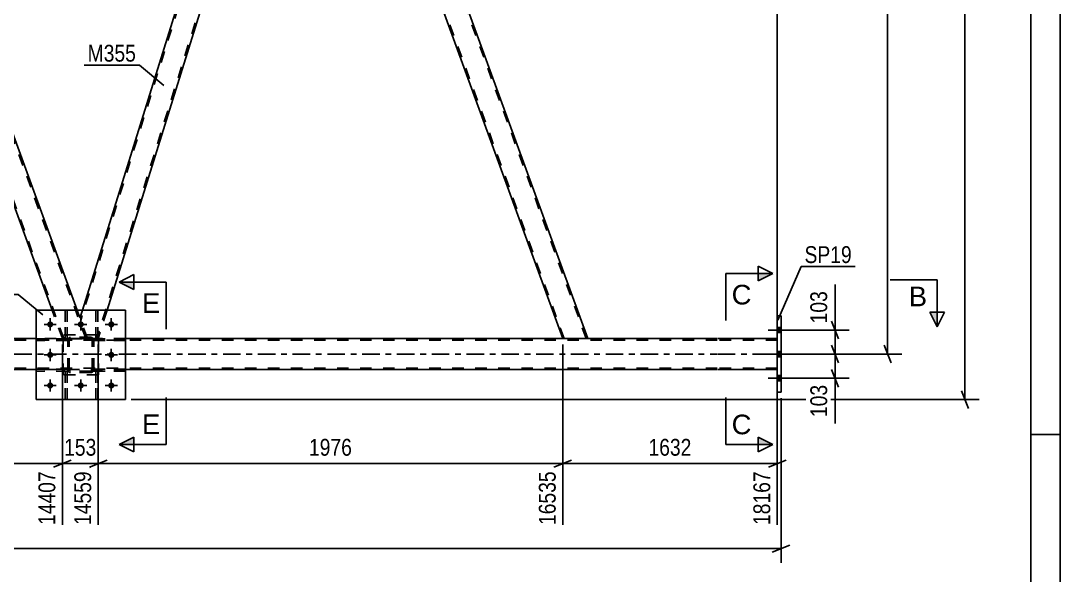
# Model space of a CAD drawing. Header units: millimetres. Extents: x 0 to 841, y 0 to 594.
# Drawn here: x 664.2 to 841, y 274 to 368.4 of the extents above; entities that cross this region are included whole.
import ezdxf

# ---------------------------------------------------------------- set-up
doc = ezdxf.new("R2010")
doc.units = ezdxf.units.MM
doc.linetypes.add('DXK_LINE_DOT2', pattern=[3.9198, 1.9599, -1.9599])
doc.linetypes.add('DXK_LINE_DOT3', pattern=[5.9187, 2.979, -0.9799, 0.9799, -0.9799])
doc.styles.add('Arial', font='ARIAL.TTF', dxfattribs={"height": 0.2})
doc.styles.add('Arial Narrow', font='ARIALN.TTF', dxfattribs={"height": 0.2})

# ---------------------------------------------------------------- blocks, each defined once
blk = doc.blocks.new('Unknown-103609051-1133')
at = {"color": 5, "linetype": 'Continuous'}
for p, q in [((841, 0), (841, 594)), ((836, 5), (836, 589)), ((841, 298), (836, 298))]:
    blk.add_line(p, q, dxfattribs=at)
blk = doc.blocks.new('Part-103609051-3914 - 3646')
at = {"color": 7, "linetype": 'DXK_LINE_DOT2'}
for p, q in [((672.16, 314.05), (672.2, 314.23)), ((672.2, 314.23), (672.16, 314.05)), ((672.16, 309.01), (672.16, 314.05)), ((672.4, 314.05), (672.42, 314.14)), ((672.4, 309.01), (672.4, 314.05)), ((672.42, 314.14), (672.47, 314.22)), ((672.46, 314.49), (672.64, 314.53)), ((672.64, 314.53), (672.46, 314.49)), ((672.47, 314.22), (672.55, 314.27)), ((672.55, 314.27), (672.64, 314.29)), ((676.08, 314.53), (672.64, 314.53)), ((672.64, 314.29), (676.08, 314.29)), ((676.08, 314.53), (676.27, 314.49)), ((676.27, 314.49), (676.08, 314.53)), ((676.08, 314.29), (676.17, 314.27)), ((676.17, 314.27), (676.25, 314.22)), ((676.25, 314.22), (676.3, 314.14)), ((676.3, 314.14), (676.32, 314.05)), ((676.32, 309.01), (676.32, 314.05)), ((676.52, 314.23), (676.56, 314.05)), ((676.56, 314.05), (676.52, 314.23)), ((676.56, 309.01), (676.56, 314.05)), ((672.2, 308.82), (672.16, 309.01)), ((672.16, 309.01), (672.2, 308.82)), ((672.42, 308.92), (672.4, 309.01)), ((672.47, 308.84), (672.42, 308.92)), ((672.64, 308.53), (672.46, 308.56)), ((672.46, 308.56), (672.64, 308.53)), ((672.55, 308.79), (672.47, 308.84)), ((672.64, 308.77), (672.55, 308.79)), ((676.08, 308.77), (672.64, 308.77)), ((676.08, 308.53), (672.64, 308.53)), ((676.17, 308.79), (676.08, 308.77)), ((676.27, 308.56), (676.08, 308.53)), ((676.08, 308.53), (676.27, 308.56)), ((676.25, 308.84), (676.17, 308.79)), ((676.3, 308.92), (676.25, 308.84)), ((676.32, 309.01), (676.3, 308.92)), ((676.56, 309.01), (676.52, 308.82)), ((676.52, 308.82), (676.56, 309.01))]:
    blk.add_line(p, q, dxfattribs=at)
at = {"color": 7, "linetype": 'DXK_LINE_DOT3'}
blk.add_line((674.36, 311.53), (674.36, 311.53), dxfattribs=at)
at = {"color": 7, "linetype": 'DXK_LINE_DOT2'}
for centre, start, end in [((672.64, 314.05), 112.4999, 157.4999), ((672.64, 314.05), 112.4999, 157.4999), ((676.08, 314.05), 22.4999, 67.4999), ((676.08, 314.05), 22.4999, 67.4999), ((672.64, 309.01), 202.4999, 247.4999), ((672.64, 309.01), 202.4999, 247.4999), ((676.08, 309.01), 292.4999, 337.4999), ((676.08, 309.01), 292.4999, 337.4999)]:
    blk.add_arc(centre, 0.48, start, end, dxfattribs=at)
blk = doc.blocks.new('Part-103609051-3870 - 3646')
at = {"color": 7, "linetype": 'DXK_LINE_DOT2'}
for p, q in [((716.96, 434.25), (712.7, 434.25)), ((713.78, 431.28), (712.7, 434.25)), ((756.61, 314.31), (712.96, 434.25)), ((760.36, 314.31), (716.7, 434.25)), ((717.1, 433.85), (716.96, 434.25)), ((760.61, 314.31), (756.36, 314.31))]:
    blk.add_line(p, q, dxfattribs=at)
at = {"color": 2, "linetype": 'Continuous'}
for p, q in [((760.61, 314.31), (717.1, 433.85)), ((756.36, 314.31), (713.78, 431.28))]:
    blk.add_line(p, q, dxfattribs=at)
blk = doc.blocks.new('Part-103609051-3940 - 3646')
at = {"color": 7, "linetype": 'DXK_LINE_DOT2'}
for p, q in [((672.16, 314.29), (666.76, 314.29)), ((666.76, 314.29), (666.76, 313.97)), ((672.16, 313.97), (666.76, 313.97)), ((671.56, 313.97), (671.56, 314.29)), ((672.16, 313.97), (672.16, 314.29))]:
    blk.add_line(p, q, dxfattribs=at)
blk = doc.blocks.new('Part-103609051-3946 - 3646')
at = {"color": 7, "linetype": 'DXK_LINE_DOT2'}
for p, q in [((666.76, 319.13), (681.96, 319.13)), ((666.76, 319.13), (666.76, 303.93)), ((681.96, 319.13), (681.96, 303.93)), ((666.76, 303.93), (681.96, 303.93))]:
    blk.add_line(p, q, dxfattribs=at)
blk = doc.blocks.new('Part-103609051-3880 - 3646')
at = {"color": 7, "linetype": 'DXK_LINE_DOT2'}
for p, q in [((710.77, 434.25), (674.35, 317.41)), ((711.03, 434.25), (710.52, 434.25)), ((712.7, 434.25), (711.11, 434.25)), ((712.85, 433.85), (712.7, 434.25)), ((713.65, 431.65), (677.08, 314.31)), ((674.64, 319.13), (674.22, 317.78)), ((678.83, 319.13), (677.33, 314.31)), ((675.48, 314.31), (674.22, 317.78)), ((677.33, 314.31), (675.48, 314.31))]:
    blk.add_line(p, q, dxfattribs=at)
at = {"color": 2, "linetype": 'Continuous'}
for p, q in [((710.52, 434.25), (674.64, 319.13)), ((711.11, 434.25), (711.03, 434.25)), ((712.85, 433.85), (713.78, 431.28)), ((713.78, 431.28), (678.83, 319.13))]:
    blk.add_line(p, q, dxfattribs=at)
blk = doc.blocks.new('Part-103609051-3881 - 3646')
at = {"color": 7, "linetype": 'DXK_LINE_DOT2'}
for p, q in [((681.96, 309.09), (676.56, 309.09)), ((676.56, 309.09), (676.56, 308.77)), ((676.56, 308.77), (681.96, 308.77)), ((677.16, 308.77), (677.16, 309.09)), ((681.96, 308.77), (681.96, 309.09))]:
    blk.add_line(p, q, dxfattribs=at)
blk = doc.blocks.new('Part-103609051-3907 - 3646')
at = {"color": 2, "linetype": 'Continuous'}
for p, q in [((681.96, 319.13), (666.76, 319.13)), ((666.76, 303.93), (666.76, 319.13)), ((681.96, 303.93), (681.96, 319.13)), ((681.96, 303.93), (666.76, 303.93))]:
    blk.add_line(p, q, dxfattribs=at)
blk = doc.blocks.new('Part-103609051-3908 - 3646')
at = {"color": 7, "linetype": 'DXK_LINE_DOT2'}
for p, q in [((676.56, 313.97), (676.56, 314.29)), ((676.56, 314.29), (681.96, 314.29)), ((681.96, 313.97), (676.56, 313.97)), ((677.16, 313.97), (677.16, 314.29)), ((681.96, 314.29), (681.96, 313.97))]:
    blk.add_line(p, q, dxfattribs=at)
blk = doc.blocks.new('Bolt-103609051-3909 - 3646')
at = {"linetype": 'Continuous'}
for points in [[(792.86, 316.21), (792.86, 315.33), (793.5, 315.33), (793.5, 316.21)], [(792.86, 316.21), (792.86, 315.33), (793.5, 315.33), (793.5, 316.21)], [(792.86, 316.21), (792.86, 315.33), (793.5, 315.33), (793.5, 316.21)], [(792.86, 312.11), (792.86, 311.23), (793.5, 311.23), (793.5, 312.11)], [(792.86, 312.11), (792.86, 311.23), (793.5, 311.23), (793.5, 312.11)], [(792.86, 308.01), (792.86, 307.13), (793.5, 307.13), (793.5, 308.01)], [(792.86, 308.01), (792.86, 307.13), (793.5, 307.13), (793.5, 308.01)], [(792.86, 308.01), (792.86, 307.13), (793.5, 307.13), (793.5, 308.01)]]:
    blk.add_hatch(color=1, dxfattribs=at).paths.add_polyline_path(points)
at = {"color": 1, "linetype": 'Continuous'}
for p, q in [((794.66, 315.77), (791.34, 315.77)), ((794.66, 315.77), (791.34, 315.77)), ((794.66, 315.77), (791.34, 315.77)), ((793.5, 316.21), (792.86, 316.21)), ((793.5, 316.21), (792.86, 316.21)), ((793.5, 316.21), (792.86, 316.21)), ((793.5, 315.33), (792.86, 315.33)), ((793.5, 315.33), (792.86, 315.33)), ((793.5, 315.33), (792.86, 315.33)), ((794.66, 311.67), (791.34, 311.67)), ((794.66, 311.67), (791.34, 311.67)), ((793.5, 312.11), (792.86, 312.11)), ((793.5, 312.11), (792.86, 312.11)), ((793.5, 311.23), (792.86, 311.23)), ((793.5, 311.23), (792.86, 311.23)), ((793.5, 308.01), (792.86, 308.01)), ((793.5, 308.01), (792.86, 308.01)), ((793.5, 308.01), (792.86, 308.01)), ((794.66, 307.57), (791.34, 307.57)), ((794.66, 307.57), (791.34, 307.57)), ((794.66, 307.57), (791.34, 307.57)), ((793.5, 307.13), (792.86, 307.13)), ((793.5, 307.13), (792.86, 307.13)), ((793.5, 307.13), (792.86, 307.13))]:
    blk.add_line(p, q, dxfattribs=at)
blk = doc.blocks.new('Part-103609051-3915 - 3646')
at = {"color": 7, "linetype": 'DXK_LINE_DOT2'}
for p, q in [((677.36, 314.93), (671.36, 314.93)), ((671.36, 308.13), (671.36, 314.93)), ((677.36, 308.13), (677.36, 314.93)), ((677.36, 308.13), (671.36, 308.13))]:
    blk.add_line(p, q, dxfattribs=at)
blk = doc.blocks.new('Part-103609051-3916 - 3646')
at = {"color": 7, "linetype": 'DXK_LINE_DOT2'}
for p, q in [((677.36, 314.93), (671.36, 314.93)), ((671.36, 308.13), (671.36, 314.93)), ((677.36, 308.13), (677.36, 314.93)), ((677.36, 308.13), (671.36, 308.13))]:
    blk.add_line(p, q, dxfattribs=at)
blk = doc.blocks.new('Bolt-103609051-4107 - 3646')
at = {"linetype": 'Continuous'}
for points in [[(669.68, 316.73, -1), (668.64, 316.73, -1)], [(674.88, 316.73, -1), (673.84, 316.73, -1)], [(680.08, 316.73, -1), (679.04, 316.73, -1)], [(669.68, 311.53, -1), (668.64, 311.53, -1)], [(680.08, 311.53, -1), (679.04, 311.53, -1)], [(669.68, 306.33, -1), (668.64, 306.33, -1)], [(674.88, 306.33, -1), (673.84, 306.33, -1)], [(680.08, 306.33, -1), (679.04, 306.33, -1)]]:
    blk.add_hatch(color=1, dxfattribs=at).paths.add_polyline_path(points)
at = {"color": 1, "linetype": 'Continuous'}
for p, q in [((670.2, 316.73), (668.12, 316.73)), ((669.16, 317.77), (669.16, 315.69)), ((675.4, 316.73), (673.32, 316.73)), ((674.36, 317.77), (674.36, 315.69)), ((680.6, 316.73), (678.52, 316.73)), ((679.56, 317.77), (679.56, 315.69)), ((670.2, 311.53), (668.12, 311.53)), ((669.16, 312.57), (669.16, 310.49)), ((680.6, 311.53), (678.52, 311.53)), ((679.56, 312.57), (679.56, 310.49)), ((670.2, 306.33), (668.12, 306.33)), ((669.16, 307.37), (669.16, 305.29)), ((675.4, 306.33), (673.32, 306.33)), ((674.36, 307.37), (674.36, 305.29)), ((680.6, 306.33), (678.52, 306.33)), ((679.56, 307.37), (679.56, 305.29))]:
    blk.add_line(p, q, dxfattribs=at)
blk = doc.blocks.new('Part-103609051-3922 - 3646')
at = {"color": 2, "linetype": 'Continuous'}
for p, q in [((793.5, 318.17), (792.86, 318.17)), ((792.86, 318.17), (792.86, 305.17)), ((793.5, 305.17), (793.5, 318.17)), ((793.5, 305.17), (792.86, 305.17))]:
    blk.add_line(p, q, dxfattribs=at)
blk = doc.blocks.new('Part-103609051-3923 - 3646')
at = {"color": 7, "linetype": 'DXK_LINE_DOT2'}
for p, q in [((672.16, 314.29), (666.76, 314.29)), ((666.76, 313.97), (666.76, 314.29)), ((672.16, 313.97), (666.76, 313.97)), ((671.56, 313.97), (671.56, 314.29)), ((672.16, 314.29), (672.16, 313.97))]:
    blk.add_line(p, q, dxfattribs=at)
blk = doc.blocks.new('Part-103609051-3924 - 3646')
at = {"color": 7, "linetype": 'DXK_LINE_DOT2'}
for p, q in [((672.16, 309.09), (666.76, 309.09)), ((666.76, 308.77), (666.76, 309.09)), ((672.16, 308.77), (666.76, 308.77)), ((671.56, 308.77), (671.56, 309.09)), ((672.16, 309.09), (672.16, 308.77))]:
    blk.add_line(p, q, dxfattribs=at)
blk = doc.blocks.new('Part-103609051-3927 - 3646')
at = {"color": 2, "linetype": 'Continuous'}
blk.add_line((677.24, 319.13), (676.92, 319.13), dxfattribs=at)
at = {"color": 7, "linetype": 'DXK_LINE_DOT2'}
for p, q in [((676.92, 319.13), (676.92, 314.28)), ((677.24, 314.28), (677.24, 319.13)), ((676.92, 314.88), (677.24, 314.88)), ((676.92, 314.28), (677.24, 314.28))]:
    blk.add_line(p, q, dxfattribs=at)
blk = doc.blocks.new('Part-103609051-3930 - 3646')
at = {"color": 2, "linetype": 'Continuous'}
blk.add_line((672.04, 319.13), (671.72, 319.13), dxfattribs=at)
at = {"color": 7, "linetype": 'DXK_LINE_DOT2'}
for p, q in [((671.72, 319.13), (671.72, 314.28)), ((672.04, 314.28), (672.04, 319.13)), ((671.72, 314.88), (672.04, 314.88)), ((671.72, 314.28), (672.04, 314.28))]:
    blk.add_line(p, q, dxfattribs=at)
blk = doc.blocks.new('Part-103609051-3933 - 3646')
at = {"color": 7, "linetype": 'DXK_LINE_DOT2'}
for p, q in [((677.24, 308.76), (676.92, 308.76)), ((676.92, 308.76), (676.92, 303.93)), ((676.92, 308.16), (677.24, 308.16)), ((677.24, 303.93), (677.24, 308.76)), ((676.92, 303.93), (677.24, 303.93))]:
    blk.add_line(p, q, dxfattribs=at)
blk = doc.blocks.new('Part-103609051-3934 - 3646')
at = {"color": 7, "linetype": 'DXK_LINE_DOT2'}
for p, q in [((681.96, 314.29), (676.56, 314.29)), ((676.56, 314.29), (676.56, 313.97)), ((676.56, 313.97), (681.96, 313.97)), ((677.16, 313.97), (677.16, 314.29)), ((681.96, 313.97), (681.96, 314.29))]:
    blk.add_line(p, q, dxfattribs=at)
blk = doc.blocks.new('Part-103609051-3939 - 3646')
at = {"color": 7, "linetype": 'DXK_LINE_DOT2'}
for p, q in [((627.61, 434.25), (627.57, 434.25)), ((627.57, 434.25), (628.08, 434.25)), ((628.65, 431.28), (627.57, 434.25)), ((671.48, 314.31), (627.83, 434.25)), ((631.83, 434.25), (631.32, 434.25)), ((631.32, 434.25), (631.57, 434.25)), ((675.23, 314.31), (631.57, 434.25)), ((671.23, 314.31), (669.47, 319.13)), ((675.48, 314.31), (673.73, 319.13)), ((675.48, 314.31), (671.23, 314.31))]:
    blk.add_line(p, q, dxfattribs=at)
at = {"color": 2, "linetype": 'Continuous'}
for p, q in [((631.32, 434.25), (628.08, 434.25)), ((673.73, 319.13), (631.83, 434.25)), ((669.47, 319.13), (628.65, 431.28))]:
    blk.add_line(p, q, dxfattribs=at)
blk = doc.blocks.new('Part-103609051-3945 - 3646')
at = {"color": 7, "linetype": 'DXK_LINE_DOT2'}
for p, q in [((676.56, 308.77), (676.56, 309.09)), ((676.56, 309.09), (681.96, 309.09)), ((681.96, 308.77), (676.56, 308.77)), ((677.16, 308.77), (677.16, 309.09)), ((681.96, 309.09), (681.96, 308.77))]:
    blk.add_line(p, q, dxfattribs=at)
blk = doc.blocks.new('Part-103609051-3954 - 3646')
at = {"color": 7, "linetype": 'DXK_LINE_DOT2'}
for p, q in [((671.72, 303.93), (671.72, 308.76)), ((671.72, 308.76), (672.04, 308.76)), ((671.72, 308.16), (672.04, 308.16)), ((672.04, 308.76), (672.04, 303.93)), ((672.04, 303.93), (671.72, 303.93))]:
    blk.add_line(p, q, dxfattribs=at)
blk = doc.blocks.new('Part-103609051-3957 - 3646')
at = {"color": 7, "linetype": 'DXK_LINE_DOT2'}
for p, q in [((676.92, 303.93), (676.92, 308.76)), ((676.92, 308.76), (677.24, 308.76)), ((676.92, 308.16), (677.24, 308.16)), ((677.24, 308.76), (677.24, 303.93)), ((677.24, 303.93), (676.92, 303.93))]:
    blk.add_line(p, q, dxfattribs=at)
blk = doc.blocks.new('Part-103609051-3960 - 3646')
at = {"color": 7, "linetype": 'DXK_LINE_DOT2'}
for p, q in [((671.72, 314.28), (671.72, 319.13)), ((671.72, 319.13), (672.04, 319.13)), ((672.04, 319.13), (672.04, 314.28)), ((671.72, 314.88), (672.04, 314.88)), ((672.04, 314.28), (671.72, 314.28))]:
    blk.add_line(p, q, dxfattribs=at)
blk = doc.blocks.new('Part-103609051-3963 - 3646')
at = {"color": 7, "linetype": 'DXK_LINE_DOT2'}
for p, q in [((676.92, 314.28), (676.92, 319.13)), ((676.92, 319.13), (677.24, 319.13)), ((677.24, 319.13), (677.24, 314.28)), ((676.92, 314.88), (677.24, 314.88)), ((677.24, 314.28), (676.92, 314.28))]:
    blk.add_line(p, q, dxfattribs=at)
blk = doc.blocks.new('Part-103609051-4006 - 3646')
at = {"color": 7, "linetype": 'DXK_LINE_DOT2'}
for p, q in [((782.64, 314.07), (106.7, 314.07)), ((681.96, 314.31), (666.76, 314.31)), ((792.86, 314.07), (782.74, 314.07)), ((792.86, 314.31), (792.86, 309.03)), ((782.64, 309.27), (106.7, 309.27)), ((681.96, 309.03), (666.76, 309.03)), ((792.86, 309.27), (782.74, 309.27))]:
    blk.add_line(p, q, dxfattribs=at)
at = {"color": 2, "linetype": 'Continuous'}
for p, q in [((666.76, 314.31), (511.69, 314.31)), ((782.64, 314.31), (681.96, 314.31)), ((792.86, 314.31), (782.74, 314.31)), ((666.76, 309.03), (511.69, 309.03)), ((782.64, 309.03), (681.96, 309.03)), ((792.86, 309.03), (782.74, 309.03))]:
    blk.add_line(p, q, dxfattribs=at)
at = {"color": 7, "linetype": 'DXK_LINE_DOT3'}
for p, q in [((106.7, 311.67), (782.64, 311.67)), ((782.74, 311.67), (792.86, 311.67))]:
    blk.add_line(p, q, dxfattribs=at)
blk = doc.blocks.new('Part-103609051-4016 - 3646')
at = {"color": 7, "linetype": 'DXK_LINE_DOT2'}
for p, q in [((672.16, 314.05), (672.2, 314.23)), ((672.2, 314.23), (672.16, 314.05)), ((672.16, 309.01), (672.16, 314.05)), ((672.4, 314.05), (672.42, 314.14)), ((672.4, 309.01), (672.4, 314.05)), ((672.42, 314.14), (672.47, 314.22)), ((672.46, 314.49), (672.64, 314.53)), ((672.64, 314.53), (672.46, 314.49)), ((672.47, 314.22), (672.55, 314.27)), ((672.55, 314.27), (672.64, 314.29)), ((676.08, 314.53), (672.64, 314.53)), ((672.64, 314.29), (676.08, 314.29)), ((676.08, 314.53), (676.27, 314.49)), ((676.27, 314.49), (676.08, 314.53)), ((676.08, 314.29), (676.17, 314.27)), ((676.17, 314.27), (676.25, 314.22)), ((676.25, 314.22), (676.3, 314.14)), ((676.3, 314.14), (676.32, 314.05)), ((676.32, 309.01), (676.32, 314.05)), ((676.52, 314.23), (676.56, 314.05)), ((676.56, 314.05), (676.52, 314.23)), ((676.56, 309.01), (676.56, 314.05)), ((672.2, 308.82), (672.16, 309.01)), ((672.16, 309.01), (672.2, 308.82)), ((672.42, 308.92), (672.4, 309.01)), ((672.47, 308.84), (672.42, 308.92)), ((672.64, 308.53), (672.46, 308.56)), ((672.46, 308.56), (672.64, 308.53)), ((672.55, 308.79), (672.47, 308.84)), ((672.64, 308.77), (672.55, 308.79)), ((676.08, 308.77), (672.64, 308.77)), ((676.08, 308.53), (672.64, 308.53)), ((676.17, 308.79), (676.08, 308.77)), ((676.27, 308.56), (676.08, 308.53)), ((676.08, 308.53), (676.27, 308.56)), ((676.25, 308.84), (676.17, 308.79)), ((676.3, 308.92), (676.25, 308.84)), ((676.32, 309.01), (676.3, 308.92)), ((676.56, 309.01), (676.52, 308.82)), ((676.52, 308.82), (676.56, 309.01))]:
    blk.add_line(p, q, dxfattribs=at)
at = {"color": 7, "linetype": 'DXK_LINE_DOT3'}
blk.add_line((674.36, 311.53), (674.36, 311.53), dxfattribs=at)
at = {"color": 7, "linetype": 'DXK_LINE_DOT2'}
for centre, start, end in [((672.64, 314.05), 112.4999, 157.4999), ((672.64, 314.05), 112.4999, 157.4999), ((676.08, 314.05), 22.4999, 67.4999), ((676.08, 314.05), 22.4999, 67.4999), ((672.64, 309.01), 202.4999, 247.4999), ((672.64, 309.01), 202.4999, 247.4999), ((676.08, 309.01), 292.4999, 337.4999), ((676.08, 309.01), 292.4999, 337.4999)]:
    blk.add_arc(centre, 0.48, start, end, dxfattribs=at)
blk = doc.blocks.new('Part-103609051-4062 - 3646')
at = {"color": 7, "linetype": 'DXK_LINE_DOT2'}
for p, q in [((672.16, 309.09), (666.76, 309.09)), ((666.76, 309.09), (666.76, 308.77)), ((672.16, 308.77), (666.76, 308.77)), ((671.56, 308.77), (671.56, 309.09)), ((672.16, 308.77), (672.16, 309.09))]:
    blk.add_line(p, q, dxfattribs=at)
blk = doc.blocks.new('Bolt-103609051-4106 - 3646')
at = {"color": 1, "linetype": 'Continuous'}
for p, q in [((668.12, 316.73), (668.81, 316.73)), ((669.16, 317.77), (669.16, 317.08)), ((670.2, 316.73), (669.51, 316.73)), ((673.32, 316.73), (674.01, 316.73)), ((674.36, 317.77), (674.36, 317.08)), ((675.4, 316.73), (674.71, 316.73)), ((678.52, 316.73), (679.21, 316.73)), ((679.56, 317.77), (679.56, 317.08)), ((680.6, 316.73), (679.91, 316.73)), ((669.16, 315.69), (669.16, 316.38)), ((674.36, 315.69), (674.36, 316.38)), ((679.56, 315.69), (679.56, 316.38)), ((668.12, 311.53), (668.81, 311.53)), ((669.16, 312.57), (669.16, 311.88)), ((670.2, 311.53), (669.51, 311.53)), ((678.52, 311.53), (679.21, 311.53)), ((679.56, 312.57), (679.56, 311.88)), ((680.6, 311.53), (679.91, 311.53)), ((669.16, 310.49), (669.16, 311.18)), ((679.56, 310.49), (679.56, 311.18)), ((668.12, 306.33), (668.81, 306.33)), ((669.16, 307.37), (669.16, 306.68)), ((669.16, 305.29), (669.16, 305.98)), ((670.2, 306.33), (669.51, 306.33)), ((673.32, 306.33), (674.01, 306.33)), ((674.36, 307.37), (674.36, 306.68)), ((674.36, 305.29), (674.36, 305.98)), ((675.4, 306.33), (674.71, 306.33)), ((678.52, 306.33), (679.21, 306.33)), ((679.56, 307.37), (679.56, 306.68)), ((679.56, 305.29), (679.56, 305.98)), ((680.6, 306.33), (679.91, 306.33))]:
    blk.add_line(p, q, dxfattribs=at)
blk = doc.blocks.new('Part-103609051-4110 - 3646')
at = {"color": 7, "linetype": 'DXK_LINE_DOT2'}
for p, q in [((672.04, 308.76), (671.72, 308.76)), ((671.72, 308.76), (671.72, 303.93)), ((671.72, 308.16), (672.04, 308.16)), ((672.04, 303.93), (672.04, 308.76)), ((671.72, 303.93), (672.04, 303.93))]:
    blk.add_line(p, q, dxfattribs=at)
blk = doc.blocks.new('StraightDimension-103609051-4415 - 3646')
at = {"color": 7, "linetype": 'Continuous'}
for p, q in [((671.23, 313.31), (671.23, 282.59)), ((677.33, 313.31), (677.33, 282.59)), ((669.73, 292.43), (672.73, 293.63)), ((678.83, 293.63), (675.83, 292.43)), ((671.23, 293.03), (677.33, 293.03))]:
    blk.add_line(p, q, dxfattribs=at)
at = {"color": 0}
blk.add_wipeout([(677.62, 293.78), (677.62, 297.98), (670.93, 297.98), (670.93, 293.78)], dxfattribs=at)
at = {"color": 0, "linetype": 'Continuous'}
blk.add_wipeout([(676.73, 292.33), (672.53, 292.33), (672.53, 281.99), (676.73, 281.99)], dxfattribs=at)
at = {"color": 3, "style": 'Arial Narrow'}
blk.add_text('153', height=2.863, dxfattribs=at).set_placement((671.53, 294.38))
at = {"color": 3, "linetype": 'Continuous', "style": 'Arial Narrow'}
blk.add_text('14559', height=2.863, rotation=90.0002, dxfattribs=at).set_placement((676.13, 282.59))
blk = doc.blocks.new('StraightDimension-103609051-4453 - 3646')
at = {"color": 7, "linetype": 'Continuous'}
for p, q in [((756.36, 313.31), (756.36, 282.59)), ((792.86, 308.03), (792.86, 282.59)), ((757.86, 293.63), (754.86, 292.43)), ((791.36, 292.43), (794.36, 293.63)), ((756.36, 293.03), (792.86, 293.03))]:
    blk.add_line(p, q, dxfattribs=at)
at = {"color": 0}
blk.add_wipeout([(778.86, 293.78), (778.86, 297.98), (770.35, 297.98), (770.35, 293.78)], dxfattribs=at)
at = {"color": 0, "linetype": 'Continuous'}
blk.add_wipeout([(792.26, 292.33), (788.06, 292.33), (788.06, 281.99), (792.26, 281.99)], dxfattribs=at)
at = {"color": 3, "style": 'Arial Narrow'}
blk.add_text('1632', height=2.863, dxfattribs=at).set_placement((770.95, 294.38))
at = {"color": 3, "linetype": 'Continuous', "style": 'Arial Narrow'}
blk.add_text('18167', height=2.863, rotation=90.0002, dxfattribs=at).set_placement((791.66, 282.59))
blk = doc.blocks.new('StraightDimension-103609051-14390 - 3646')
at = {"color": 7, "linetype": 'Continuous'}
for p, q in [((825.4, 446.83), (824.2, 449.83)), ((769.12, 448.33), (827.2, 448.33)), ((824.8, 303.93), (824.8, 448.33)), ((824.2, 305.43), (825.4, 302.43)), ((682.96, 303.93), (827.2, 303.93))]:
    blk.add_line(p, q, dxfattribs=at)
at = {"color": 0}
blk.add_wipeout([(824.05, 380.39), (819.85, 380.39), (819.85, 371.87), (824.05, 371.87)], dxfattribs=at)
at = {"color": 3, "style": 'Arial Narrow'}
blk.add_text('3610', height=2.863, rotation=90.0002, dxfattribs=at).set_placement((823.45, 372.47))
blk = doc.blocks.new('StraightDimension-103609051-5114 - 3646')
at = {"color": 7, "linetype": 'Continuous'}
for p, q in [((802.1, 317.27), (803.3, 314.27)), ((794.5, 315.77), (805.1, 315.77)), ((802.7, 311.67), (802.7, 315.77)), ((803.3, 310.17), (802.1, 313.17)), ((794.5, 311.67), (805.1, 311.67))]:
    blk.add_line(p, q, dxfattribs=at)
at = {"color": 0}
blk.add_wipeout([(801.95, 322.98), (797.75, 322.98), (797.75, 316.3), (801.95, 316.3)], dxfattribs=at)
at = {"color": 7, "linetype": 'Continuous'}
blk.add_line((802.7, 315.77), (802.7, 323.51), dxfattribs=at)
blk.add_line((802.7, 315.77), (802.7, 323.51), dxfattribs=at)
at = {"color": 3, "style": 'Arial Narrow'}
blk.add_text('103', height=2.863, rotation=90.0002, dxfattribs=at).set_placement((801.35, 316.9))
blk = doc.blocks.new('StraightDimension-103609051-4497 - 3646')
at = {"color": 7, "linetype": 'Continuous'}
for p, q in [((793.5, 304.17), (793.5, 276.17)), ((54.97, 278.57), (793.5, 278.57)), ((792, 277.97), (795, 279.17))]:
    blk.add_line(p, q, dxfattribs=at)
blk = doc.blocks.new('StraightDimension-103609051-5124 - 3646')
at = {"color": 7, "linetype": 'Continuous'}
for p, q in [((802.1, 313.17), (803.3, 310.17)), ((794.5, 311.67), (805.1, 311.67)), ((802.7, 307.57), (802.7, 311.67)), ((803.3, 306.07), (802.1, 309.07)), ((794.5, 307.57), (805.1, 307.57))]:
    blk.add_line(p, q, dxfattribs=at)
at = {"color": 0}
blk.add_wipeout([(801.95, 307.05), (797.75, 307.05), (797.75, 300.36), (801.95, 300.36)], dxfattribs=at)
at = {"color": 7, "linetype": 'Continuous'}
blk.add_line((802.7, 307.57), (802.7, 299.84), dxfattribs=at)
blk.add_line((802.7, 307.57), (802.7, 299.84), dxfattribs=at)
at = {"color": 3, "style": 'Arial Narrow'}
blk.add_text('103', height=2.863, rotation=90.0002, dxfattribs=at).set_placement((801.35, 300.96))
blk = doc.blocks.new('StraightDimension-103609051-4396 - 3646')
at = {"color": 7, "linetype": 'Continuous'}
for p, q in [((592.19, 313.31), (592.19, 282.59)), ((671.23, 313.31), (671.23, 282.59)), ((593.69, 293.63), (590.69, 292.43)), ((669.73, 292.43), (672.73, 293.63)), ((592.19, 293.03), (671.23, 293.03))]:
    blk.add_line(p, q, dxfattribs=at)
at = {"color": 0}
blk.add_wipeout([(635.97, 293.78), (635.97, 297.98), (627.45, 297.98), (627.45, 293.78)], dxfattribs=at)
at = {"color": 0, "linetype": 'Continuous'}
blk.add_wipeout([(670.63, 292.33), (666.43, 292.33), (666.43, 281.99), (670.63, 281.99)], dxfattribs=at)
at = {"color": 3, "style": 'Arial Narrow'}
blk.add_text('1976', height=2.863, dxfattribs=at).set_placement((628.05, 294.38))
at = {"color": 3, "linetype": 'Continuous', "style": 'Arial Narrow'}
blk.add_text('14407', height=2.863, rotation=90.0002, dxfattribs=at).set_placement((670.03, 282.59))
blk = doc.blocks.new('StraightDimension-103609051-4434 - 3646')
at = {"color": 7, "linetype": 'Continuous'}
for p, q in [((677.33, 313.31), (677.33, 282.59)), ((756.36, 313.31), (756.36, 282.59)), ((678.83, 293.63), (675.83, 292.43)), ((754.86, 292.43), (757.86, 293.63)), ((677.33, 293.03), (756.36, 293.03))]:
    blk.add_line(p, q, dxfattribs=at)
at = {"color": 0}
blk.add_wipeout([(721.1, 293.78), (721.1, 297.98), (712.59, 297.98), (712.59, 293.78)], dxfattribs=at)
at = {"color": 0, "linetype": 'Continuous'}
blk.add_wipeout([(755.76, 292.33), (751.56, 292.33), (751.56, 281.99), (755.76, 281.99)], dxfattribs=at)
at = {"color": 3, "style": 'Arial Narrow'}
blk.add_text('1976', height=2.863, dxfattribs=at).set_placement((713.19, 294.38))
at = {"color": 3, "linetype": 'Continuous', "style": 'Arial Narrow'}
blk.add_text('16535', height=2.863, rotation=90.0002, dxfattribs=at).set_placement((755.16, 282.59))
blk = doc.blocks.new('StraightDimension-103609051-14370 - 3646')
at = {"color": 7, "linetype": 'Continuous'}
for p, q in [((771.24, 433.25), (771.24, 371.51)), ((792.86, 315.31), (792.86, 376.76)), ((772.74, 374.51), (769.74, 373.31)), ((771.24, 373.91), (792.86, 373.91)), ((791.36, 373.31), (794.36, 374.51))]:
    blk.add_line(p, q, dxfattribs=at)
at = {"color": 0}
blk.add_wipeout([(786.31, 374.66), (786.31, 378.86), (777.79, 378.86), (777.79, 374.66)], dxfattribs=at)
at = {"color": 3, "style": 'Arial Narrow'}
blk.add_text('1259', height=2.863, dxfattribs=at).set_placement((778.39, 375.26))
blk = doc.blocks.new('StraightDimension-103609051-14385 - 3646')
at = {"color": 7, "linetype": 'Continuous'}
for p, q in [((772.88, 436.89), (814.04, 436.89)), ((812.24, 435.39), (811.04, 438.39)), ((811.64, 311.67), (811.64, 436.89)), ((811.04, 313.17), (812.24, 310.17)), ((794.5, 311.67), (814.04, 311.67))]:
    blk.add_line(p, q, dxfattribs=at)
at = {"color": 0}
blk.add_wipeout([(810.89, 378.54), (806.69, 378.54), (806.69, 370.03), (810.89, 370.03)], dxfattribs=at)
at = {"color": 3, "style": 'Arial Narrow'}
blk.add_text('3131', height=2.863, rotation=90.0002, dxfattribs=at).set_placement((810.29, 370.63))
blk = doc.blocks.new('Mark-103609051-3918 - 3646')
at = {"color": 0}
blk.add_wipeout([(805.54, 327.17), (805.54, 330.17), (797.5, 330.17), (797.5, 327.17)], dxfattribs=at)
blk.add_wipeout([(805.54, 327.17), (805.54, 330.17), (797.5, 330.17), (797.5, 327.17)], dxfattribs=at)
at = {"color": 30, "linetype": 'Continuous'}
for p, q in [((792.98, 317.46), (796.9, 326.57)), ((796.9, 326.57), (806.14, 326.57))]:
    blk.add_line(p, q, dxfattribs=at)
at = {"color": 3, "style": 'Arial Narrow'}
blk.add_text('SP19', height=2.863, dxfattribs=at).set_placement((797.5, 327.17))
blk = doc.blocks.new('Mark-103609051-3876 - 3646')
at = {"color": 0}
blk.add_wipeout([(683.75, 361.44), (683.75, 364.44), (675.53, 364.44), (675.53, 361.44)], dxfattribs=at)
blk.add_wipeout([(683.75, 361.44), (683.75, 364.44), (675.53, 364.44), (675.53, 361.44)], dxfattribs=at)
at = {"color": 30, "linetype": 'Continuous'}
for p in [(674.93, 360.84), (688.47, 357.36)]:
    blk.add_line(p, (684.35, 360.84), dxfattribs=at)
at = {"color": 3, "style": 'Arial Narrow'}
blk.add_text('M355', height=2.863, dxfattribs=at).set_placement((675.53, 361.44))
blk = doc.blocks.new('SectionMark-103609051-5379 - 3646')
at = {"linetype": 'Continuous'}
for points in [[(789.6, 324.12), (789.6, 325.37), (792.1, 325.37)], [(789.6, 296.28), (789.6, 297.53), (792.1, 296.28)]]:
    blk.add_hatch(color=6, dxfattribs=at).paths.add_polyline_path(points)
at = {"color": 6, "linetype": 'Continuous'}
for p, q in [((789.6, 324.12), (789.6, 326.62)), ((789.6, 326.62), (792.1, 325.37)), ((784.1, 325.37), (784.1, 317.37)), ((784.1, 325.37), (792.1, 325.37)), ((792.1, 325.37), (789.6, 324.12)), ((784.1, 296.28), (784.1, 304.28)), ((792.1, 296.28), (789.6, 297.53)), ((789.6, 297.53), (789.6, 295.03)), ((784.1, 296.28), (792.1, 296.28)), ((792.1, 296.28), (789.6, 295.03))]:
    blk.add_line(p, q, dxfattribs=at)
at = {"color": 0, "linetype": 'Continuous'}
for points in [[(788.47, 320.12), (788.47, 323.62), (785.1, 323.62), (785.1, 320.12)], [(788.47, 298.03), (788.47, 301.53), (785.1, 301.53), (785.1, 298.03)]]:
    blk.add_wipeout(points, dxfattribs=at)
at = {"color": 3, "linetype": 'Continuous', "style": 'Arial'}
for p in [(785.1, 320.12), (785.1, 298.03)]:
    blk.add_text('C', height=3.34, dxfattribs=at).set_placement(p)
blk = doc.blocks.new('Mark-103609051-3903 - 3646')
at = {"color": 0}
blk.add_wipeout([(663.13, 322.39), (663.13, 325.39), (655.09, 325.39), (655.09, 322.39)], dxfattribs=at)
blk.add_wipeout([(663.13, 322.39), (663.13, 325.39), (655.09, 325.39), (655.09, 322.39)], dxfattribs=at)
at = {"color": 30, "linetype": 'Continuous'}
for p in [(654.49, 321.79), (667.91, 318.33)]:
    blk.add_line(p, (663.73, 321.79), dxfattribs=at)
at = {"color": 3, "style": 'Arial Narrow'}
blk.add_text('SP20', height=2.863, dxfattribs=at).set_placement((655.09, 322.39))
blk = doc.blocks.new('SectionMark-103609051-5369 - 3646')
at = {"linetype": 'Continuous'}
for points in [[(683.39, 323.94), (683.39, 322.69), (680.89, 323.94)], [(683.39, 297.56), (683.39, 296.31), (680.89, 296.31)]]:
    blk.add_hatch(color=6, dxfattribs=at).paths.add_polyline_path(points)
at = {"color": 6, "linetype": 'Continuous'}
for p, q in [((680.89, 323.94), (683.39, 325.19)), ((688.89, 323.94), (680.89, 323.94)), ((680.89, 323.94), (683.39, 322.69)), ((683.39, 322.69), (683.39, 325.19)), ((688.89, 323.94), (688.89, 315.94)), ((688.89, 296.31), (688.89, 304.31)), ((680.89, 296.31), (683.39, 297.56)), ((683.39, 297.56), (683.39, 295.06)), ((688.89, 296.31), (680.89, 296.31)), ((683.39, 295.06), (680.89, 296.31))]:
    blk.add_line(p, q, dxfattribs=at)
at = {"color": 0, "linetype": 'Continuous'}
for points in [[(687.89, 318.69), (687.89, 322.19), (684.78, 322.19), (684.78, 318.69)], [(687.89, 298.06), (687.89, 301.56), (684.78, 301.56), (684.78, 298.06)]]:
    blk.add_wipeout(points, dxfattribs=at)
at = {"color": 3, "linetype": 'Continuous', "style": 'Arial'}
for p in [(684.78, 318.69), (684.78, 298.06)]:
    blk.add_text('E', height=3.34, dxfattribs=at).set_placement(p)
blk = doc.blocks.new('SectionMark-103609051-5375 - 3646')
at = {"linetype": 'Continuous'}
blk.add_hatch(color=6, dxfattribs=at).paths.add_polyline_path([(818.84, 318.81), (820.09, 318.81), (820.09, 316.31)])
at = {"color": 6, "linetype": 'Continuous'}
for p, q in [((820.09, 324.31), (812.09, 324.31)), ((820.09, 324.31), (820.09, 316.31)), ((818.84, 318.81), (821.34, 318.81)), ((820.09, 316.31), (818.84, 318.81)), ((821.34, 318.81), (820.09, 316.31))]:
    blk.add_line(p, q, dxfattribs=at)
at = {"color": 0, "linetype": 'Continuous'}
blk.add_wipeout([(818.34, 319.81), (818.34, 323.31), (815.23, 323.31), (815.23, 319.81)], dxfattribs=at)
at = {"color": 3, "linetype": 'Continuous', "style": 'Arial'}
blk.add_text('B', height=3.34, dxfattribs=at).set_placement((815.23, 319.81))

msp = doc.modelspace()

# ---------------------------------------------------------------- block references
for name in ['Unknown-103609051-1133', 'Part-103609051-3939 - 3646', 'Part-103609051-3880 - 3646', 'Part-103609051-3870 - 3646', 'Part-103609051-3946 - 3646', 'Part-103609051-3907 - 3646', 'Part-103609051-3930 - 3646', 'Part-103609051-3960 - 3646', 'Part-103609051-3927 - 3646', 'Part-103609051-3963 - 3646', 'Bolt-103609051-4107 - 3646', 'Bolt-103609051-4106 - 3646', 'Part-103609051-3922 - 3646', 'Part-103609051-3915 - 3646', 'Part-103609051-3916 - 3646', 'Bolt-103609051-3909 - 3646', 'Part-103609051-4006 - 3646', 'Part-103609051-3940 - 3646', 'Part-103609051-3923 - 3646', 'Part-103609051-3914 - 3646', 'Part-103609051-4016 - 3646', 'Part-103609051-3908 - 3646', 'Part-103609051-3934 - 3646', 'Part-103609051-3924 - 3646', 'Part-103609051-4062 - 3646', 'Part-103609051-3954 - 3646', 'Part-103609051-4110 - 3646', 'Part-103609051-3881 - 3646', 'Part-103609051-3945 - 3646', 'Part-103609051-3933 - 3646', 'Part-103609051-3957 - 3646']:
    msp.add_blockref(name, (0, 0))

# ---------------------------------------------------------------- next in the draw order: block references
for name in ['StraightDimension-103609051-4415 - 3646', 'StraightDimension-103609051-4453 - 3646']:
    msp.add_blockref(name, (0, 0))

# ---------------------------------------------------------------- next in the draw order: block references
msp.add_blockref('StraightDimension-103609051-14390 - 3646', (0, 0))

# ---------------------------------------------------------------- next in the draw order: block references
msp.add_blockref('StraightDimension-103609051-5114 - 3646', (0, 0))

# ---------------------------------------------------------------- next in the draw order: block references
msp.add_blockref('StraightDimension-103609051-4497 - 3646', (0, 0))

# ---------------------------------------------------------------- next in the draw order: block references
for name in ['StraightDimension-103609051-14370 - 3646', 'Mark-103609051-3876 - 3646', 'Mark-103609051-3903 - 3646', 'StraightDimension-103609051-4396 - 3646', 'StraightDimension-103609051-4434 - 3646', 'StraightDimension-103609051-5124 - 3646']:
    msp.add_blockref(name, (0, 0))

# ---------------------------------------------------------------- next in the draw order: block references
for name in ['StraightDimension-103609051-14385 - 3646', 'SectionMark-103609051-5369 - 3646']:
    msp.add_blockref(name, (0, 0))

# ---------------------------------------------------------------- next in the draw order: block references
msp.add_blockref('Mark-103609051-3918 - 3646', (0, 0))

# ---------------------------------------------------------------- next in the draw order: block references
msp.add_blockref('SectionMark-103609051-5379 - 3646', (0, 0))

# ---------------------------------------------------------------- next in the draw order: block references
msp.add_blockref('SectionMark-103609051-5375 - 3646', (0, 0))

doc.saveas('drawing.dxf')
